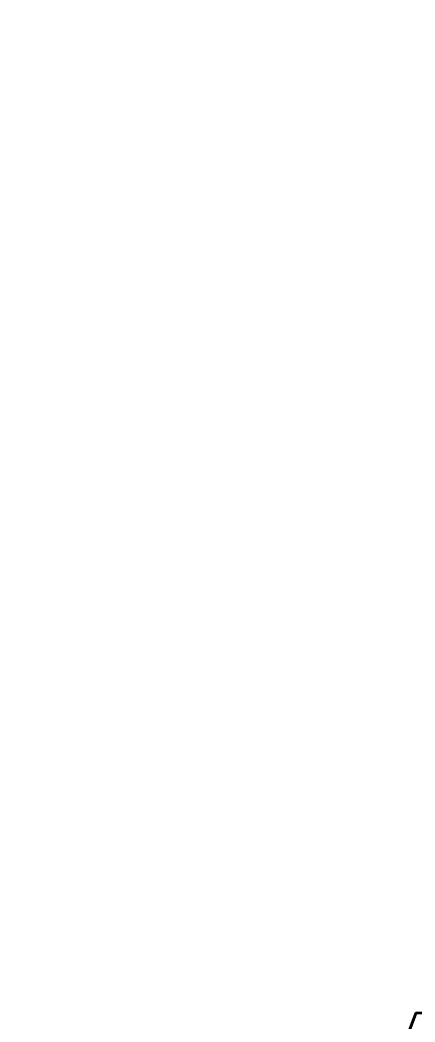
# Model space of a CAD drawing. Header units: millimetres. Extents: x -84906 to 117550, y -3000 to 338000.
# Drawn here: x -40196 to -26688, y 39728 to 74025 of the extents above; entities that cross this region are included whole.
import ezdxf

# ---------------------------------------------------------------- set-up
doc = ezdxf.new("R2010")
doc.units = ezdxf.units.MM
doc.layers.add('D-STR-DIM', color=7, linetype='Continuous', lineweight=13)
doc.layers.add('D-STR-STRC', color=7, linetype='Continuous', lineweight=25)
doc.styles.add('OpenSansCondensed-Light', font='OpenSansCondensed-Light.ttf')
doc.styles.add('TOWER_UNICODE', font='Arial Unicode.ttf')
doc.dimstyles.new('EZDXF', dxfattribs={"dimtxt": 0.25, "dimasz": 0.175, "dimexe": 0.375, "dimexo": 0.125, "dimgap": 0.1, "dimtad": 1, "dimlfac": 100, "dimzin": 12, "dimdsep": 46, "dimtxsty": 'OpenSansCondensed-Light', "dimblk": 'ARCHTICK', "dimcen": 2.5, "dimazin": 3, "dimtfac": 0.5, "dimtmove": 2, "dimatfit": 3})

# ---------------------------------------------------------------- blocks, each defined once
blk = doc.blocks.new('_ARCHTICK')
at = {"color": 0, "linetype": 'BYBLOCK', "const_width": 0.15}
blk.add_lwpolyline([(-0.5, -0.5), (0.5, 0.5)], dxfattribs=at)

msp = doc.modelspace()

# ---------------------------------------------------------------- linework, layer by layer
at = {"layer": 'D-STR-STRC'}
for points in [[(-31179.5, 27969.8), (-27590.5, 27969.8), (-23312.5, 40040.9), (-26661.6, 40040.9)], [(-31179.5, 27964.4), (-27590.5, 27964.4), (-23312.5, 40035.6), (-26661.6, 40035.6)], [(-27590.5, 27958.8), (-31179.5, 27958.8), (-26661.6, 40029.9), (-23312.5, 40029.9)], [(-31164.6, 27958.8), (-31164.6, 27958.8), (-26646.6, 40029.9), (-26646.6, 40029.9)], [(-27761.2, 37097.5), (-27761.2, 37097.5), (-26691.5, 39955.8), (-26691.5, 39955.8)], [(-27746.2, 37091.9), (-27746.2, 37091.9), (-26676.5, 39950.2), (-26676.5, 39950.2)]]:
    msp.add_lwpolyline(points, close=True, dxfattribs=at)
for points in [[(-31179.5, 27964.4), (-26661.6, 40035.6)], [(-31179.5, 27964.4), (-26661.6, 40035.6)], [(-31159.5, 27964.4), (-26641.6, 40035.6)]]:
    msp.add_lwpolyline(points, dxfattribs=at)

# ---------------------------------------------------------------- dimensions: what is measured, and where the dimension line sits
at = {"layer": 'D-STR-DIM'}
msp.add_linear_dim(base=(-79000, 0), p1=(0, 0), p2=(0, 333000), angle=90, dimstyle='EZDXF', override={"dimtxt": 4200, "dimasz": 1875, "dimexe": 1050, "dimexo": 900, "dimgap": 1050, "dimtad": 1, "dimdec": 0, "dimlfac": 1, "dimlunit": 2, "dimtxsty": 'TOWER_UNICODE', "dimclrd": 7, "dimclre": 7, "dimclrt": 7}, dxfattribs=at).render()

doc.saveas('drawing.dxf')
